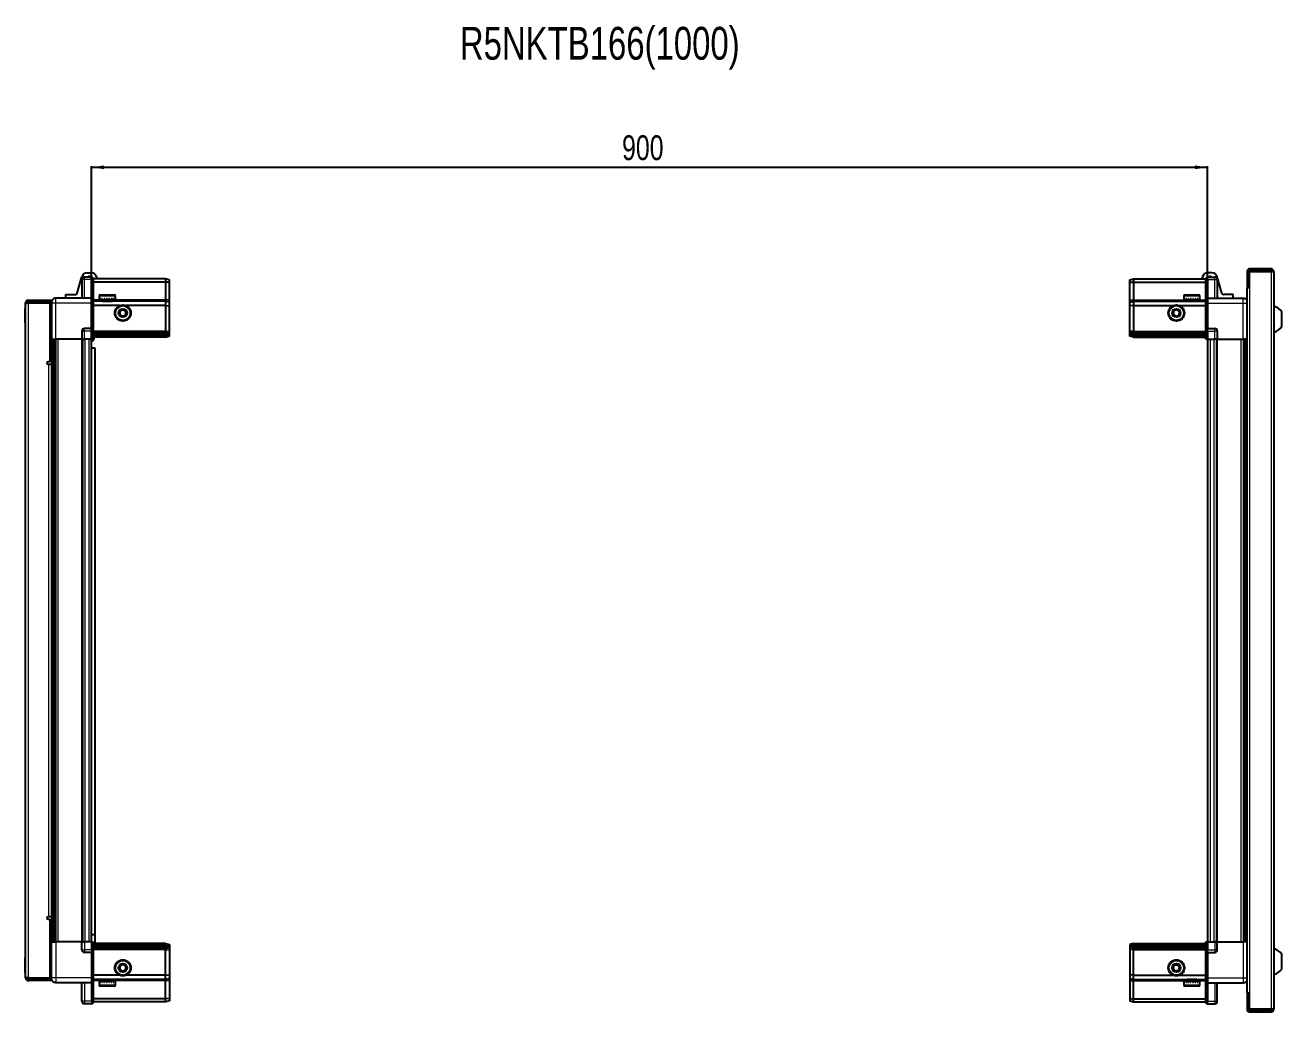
# Model space of a CAD drawing. Header units: millimetres. Extents: x 1132 to 6073, y -137 to 1943.
# Drawn here: x 3138 to 4152, y 1148 to 1943 of the extents above; entities that cross this region are included whole.
import ezdxf

# ---------------------------------------------------------------- set-up
doc = ezdxf.new("R2010")
doc.units = ezdxf.units.MM
doc.layers.add('FORMAT', color=7, linetype='Continuous')
doc.styles.add('SLDTEXTSTYLE0', font='TXT', dxfattribs={"width": 0.75})
doc.dimstyles.new('SLDDIMSTYLE0', dxfattribs={"dimtxt": 20, "dimasz": 10, "dimexe": 0, "dimexo": 0.0625, "dimgap": 5, "dimtad": 2, "dimdec": 1, "dimrnd": 1e-09, "dimzin": 12, "dimdsep": 46, "dimtxsty": 'SLDTEXTSTYLE0', "dimsah": 1, "dimcen": 0.09, "dimadec": 0, "dimazin": 3, "dimtfac": 1, "dimtofl": 0, "dimtmove": 0, "dimatfit": 3, "dimfxl": 0, "dimfrac": 2, "dimtolj": 1, "dimtzin": 12, "dimarcsym": 0})

# ---------------------------------------------------------------- blocks, each defined once
blk = doc.blocks.new('_D_5')
at = {"layer": 'FORMAT'}
for p, q in [((3192.1, 1690.1), (3192.1, 1829.6)), ((3192.1, 1828.6), (4092.1, 1828.6)), ((4092.1, 1690.1), (4092.1, 1829.6))]:
    blk.add_line(p, q, dxfattribs=at)
for points in [[(3192.1, 1828.6), (3202.1, 1827.1), (3202.1, 1830.1)], [(4092.1, 1828.6), (4082.1, 1830.1), (4082.1, 1827.1)]]:
    blk.add_solid(points, dxfattribs=at)
at = {"layer": 'FORMAT', "insert": (3619.9, 1854.4), "char_height": 20, "attachment_point": 1, "style": 'SLDTEXTSTYLE0'}
blk.add_mtext('900', dxfattribs=at)

msp = doc.modelspace()

# ---------------------------------------------------------------- linework, layer by layer
at = {"color": 7, "linetype": 'Continuous', "lineweight": 25}
for p, q in [((3188.57, 1743.6), (3191.8, 1743.6)), ((4095.64, 1743.6), (4092.42, 1743.6)), ((4123.96, 1744.5), (4123.96, 1732.1)), ((4125.46, 1744.5), (4125.46, 1732.1)), ((4125.96, 1744.5), (4143.36, 1744.5)), ((4125.96, 1731.6), (4125.96, 1744.5)), ((4143.36, 1746.6), (4126.06, 1746.6)), ((4143.36, 1745.1), (4126.06, 1745.1)), ((4143.36, 1745.1), (4143.36, 1746.6)), ((4143.36, 1744.5), (4145.46, 1744.5)), ((4145.46, 1744.5), (4145.46, 1149.7)), ((3180.48, 1727.19), (3184.25, 1740.34)), ((3184.26, 1738.1), (3184.26, 1723.1)), ((3192.26, 1740.1), (3186.26, 1740.1)), ((3192.26, 1740.1), (3192.59, 1740.1)), ((3192.26, 1740.1), (3192.26, 1738.1)), ((3192.26, 1723.3), (3192.26, 1738.1)), ((3192.26, 1723.3), (3192.26, 1738.1)), ((3193.46, 1739.6), (3192.59, 1740.1)), ((3193.46, 1738.1), (3193.46, 1739.6)), ((3251.76, 1738.6), (3193.46, 1738.6)), ((3193.46, 1738.1), (3193.46, 1723.3)), ((3251.76, 1736.1), (3193.46, 1736.1)), ((3196.12, 1740.34), (3196.62, 1738.6)), ((3251.76, 1738.6), (3251.76, 1736.1)), ((3254.76, 1737.8), (3251.76, 1738.6)), ((3251.76, 1736.1), (3251.76, 1721.6)), ((3254.76, 1735.95), (3251.76, 1736.1)), ((3254.76, 1735.95), (3254.76, 1737.8)), ((3254.76, 1721.6), (3254.76, 1735.95)), ((4029.46, 1737.8), (4032.46, 1738.6)), ((4029.46, 1735.95), (4029.46, 1737.8)), ((4029.46, 1735.95), (4032.46, 1736.1)), ((4029.46, 1721.6), (4029.46, 1735.95)), ((4032.46, 1738.6), (4032.46, 1736.1)), ((4032.46, 1738.6), (4090.76, 1738.6)), ((4032.46, 1736.1), (4032.46, 1721.6)), ((4032.46, 1736.1), (4090.76, 1736.1)), ((4088.09, 1740.34), (4087.59, 1738.6)), ((4091.62, 1740.1), (4090.76, 1739.6)), ((4090.76, 1739.6), (4090.76, 1738.1)), ((4090.76, 1723.3), (4090.76, 1738.1)), ((4091.96, 1740.1), (4091.62, 1740.1)), ((4091.96, 1738.1), (4091.96, 1740.1)), ((4091.96, 1740.1), (4097.96, 1740.1)), ((4091.96, 1738.1), (4091.96, 1723.3)), ((4099.96, 1738.1), (4099.96, 1723.1)), ((4103.74, 1727.19), (4099.97, 1740.34)), ((3171.31, 1723.1), (3171.31, 1726.1)), ((3171.31, 1726.1), (3179.03, 1726.1)), ((3192.26, 1723.1), (3192.26, 1723.3)), ((3193.46, 1723.3), (3193.46, 1723.1)), ((3198.26, 1725), (3198.26, 1722.6)), ((3199.06, 1725.8), (3206.23, 1725.8)), ((3206.23, 1725.8), (3210.46, 1725.8)), ((3211.26, 1722.6), (3211.26, 1725)), ((4072.96, 1725), (4072.96, 1722.1)), ((4073.76, 1725.8), (4085.16, 1725.8)), ((4085.96, 1722.1), (4085.96, 1725)), ((4090.76, 1723.1), (4090.76, 1723.3)), ((4091.96, 1723.3), (4091.96, 1723.1)), ((4112.91, 1726.1), (4105.18, 1726.1)), ((4112.91, 1723.1), (4112.91, 1726.1)), ((4123.86, 1731.6), (4123.86, 1162.6)), ((4123.86, 1731.6), (4125.96, 1731.6)), ((4123.96, 1732.1), (4125.46, 1732.1)), ((3138.76, 1714.74), (3138.46, 1714.74)), ((3138.46, 1703.17), (3138.46, 1714.74)), ((3140.26, 1719.25), (3138.76, 1719.25)), ((3138.76, 1718.75), (3138.76, 1719.25)), ((3138.76, 1175.45), (3138.76, 1718.75)), ((3140.86, 1719.85), (3140.86, 1721.35)), ((3140.86, 1721.35), (3141.76, 1721.35)), ((3140.86, 1719.85), (3141.76, 1719.85)), ((3140.86, 1719.35), (3158.26, 1719.35)), ((3141.76, 1721.35), (3158.26, 1721.35)), ((3141.76, 1719.85), (3141.76, 1721.35)), ((3141.76, 1719.85), (3158.26, 1719.85)), ((3158.26, 1719.85), (3158.26, 1721.35)), ((3159.76, 1719.35), (3158.26, 1719.35)), ((3158.26, 1719.35), (3158.26, 1671.85)), ((3159.76, 1719.1), (3159.76, 1690.1)), ((3192.26, 1723.1), (3163.26, 1723.1)), ((3192.26, 1723.1), (3193.46, 1723.1)), ((3192.26, 1719.1), (3192.26, 1723.1)), ((3192.26, 1698.8), (3192.26, 1719.1)), ((3193.46, 1723.1), (3193.46, 1719.1)), ((3251.76, 1720.6), (3193.46, 1720.6)), ((3193.46, 1719.1), (3193.46, 1698.8)), ((3214.76, 1717.1), (3193.46, 1717.1)), ((3198.26, 1722.6), (3198.26, 1722.1)), ((3198.26, 1722.1), (3198.39, 1722.1)), ((3198.58, 1722.6), (3198.39, 1722.6)), ((3198.39, 1722.6), (3198.39, 1722.1)), ((3198.39, 1722.1), (3198.58, 1722.1)), ((3198.58, 1722.6), (3198.58, 1722.1)), ((3198.58, 1722.1), (3199.11, 1722.1)), ((3199.51, 1722.6), (3199.11, 1722.6)), ((3199.11, 1722.6), (3199.11, 1722.1)), ((3199.11, 1722.1), (3199.51, 1722.1)), ((3199.51, 1722.6), (3199.51, 1722.1)), ((3199.51, 1722.1), (3200.38, 1722.1)), ((3200.36, 1722.1), (3200.36, 1722)), ((3200.36, 1722), (3209.16, 1722)), ((3200.95, 1722.6), (3200.38, 1722.6)), ((3200.38, 1722.6), (3200.38, 1722.1)), ((3200.38, 1722.1), (3200.95, 1722.1)), ((3200.76, 1721.6), (3201.45, 1721.12)), ((3200.76, 1721.6), (3205.79, 1721.6)), ((3201.45, 1721.12), (3200.76, 1720.64)), ((3200.76, 1720.64), (3200.76, 1720.6)), ((3200.76, 1720.64), (3205.79, 1720.64)), ((3200.95, 1722.6), (3200.95, 1722.1)), ((3200.95, 1722.1), (3202.08, 1722.1)), ((3201.45, 1721.12), (3205.61, 1721.12)), ((3202.77, 1722.6), (3202.08, 1722.6)), ((3202.08, 1722.6), (3202.08, 1722.1)), ((3202.08, 1722.1), (3202.77, 1722.1)), ((3202.77, 1722.6), (3202.77, 1722.1)), ((3202.77, 1722.1), (3204.04, 1722.1)), ((3204.78, 1722.6), (3204.04, 1722.6)), ((3204.04, 1722.6), (3204.04, 1722.1)), ((3204.04, 1722.1), (3204.27, 1722.1)), ((3204.27, 1722.6), (3204.27, 1722.1)), ((3204.77, 1722.6), (3204.77, 1722.1)), ((3204.77, 1722.1), (3204.78, 1722.1)), ((3204.78, 1722.6), (3204.78, 1722.1)), ((3204.78, 1722.1), (3206.07, 1722.1)), ((3205.61, 1721.12), (3208.07, 1721.12)), ((3205.79, 1721.6), (3208.76, 1721.6)), ((3205.79, 1720.64), (3208.76, 1720.64)), ((3206.79, 1722.6), (3206.07, 1722.6)), ((3206.07, 1722.6), (3206.07, 1722.1)), ((3206.13, 1722.6), (3206.13, 1722.1)), ((3206.13, 1722.1), (3206.79, 1722.1)), ((3206.79, 1722.6), (3206.79, 1722.1)), ((3206.79, 1722.1), (3207.97, 1722.1)), ((3208.59, 1722.6), (3207.97, 1722.6)), ((3207.97, 1722.6), (3207.97, 1722.1)), ((3207.97, 1722.1), (3208.59, 1722.1)), ((3208.07, 1721.12), (3208.76, 1721.6)), ((3208.76, 1720.64), (3208.07, 1721.12)), ((3208.59, 1722.6), (3208.59, 1722.1)), ((3208.59, 1722.1), (3209.56, 1722.1)), ((3208.76, 1720.6), (3208.76, 1720.64)), ((3209.16, 1722), (3209.16, 1722.1)), ((3210.03, 1722.6), (3209.56, 1722.6)), ((3209.56, 1722.6), (3209.56, 1722.1)), ((3209.56, 1722.1), (3210.03, 1722.1)), ((3210.03, 1722.6), (3210.03, 1722.1)), ((3210.03, 1722.1), (3210.68, 1722.1)), ((3210.95, 1722.6), (3210.68, 1722.6)), ((3210.68, 1722.6), (3210.68, 1722.1)), ((3210.68, 1722.1), (3210.95, 1722.1)), ((3210.95, 1722.6), (3210.95, 1722.1)), ((3210.95, 1722.1), (3211.22, 1722.1)), ((3211.26, 1722.6), (3211.22, 1722.6)), ((3211.22, 1722.6), (3211.22, 1722.1)), ((3211.22, 1722.1), (3211.26, 1722.1)), ((3211.26, 1722.6), (3211.26, 1722.1)), ((3251.76, 1717.1), (3219.76, 1717.1)), ((3251.76, 1721.6), (3251.76, 1720.6)), ((3251.76, 1720.6), (3251.76, 1717.1)), ((3254.76, 1719.8), (3251.76, 1720.6)), ((3251.76, 1717.1), (3251.76, 1696.6)), ((3251.76, 1717.1), (3254.76, 1716.77)), ((3254.76, 1719.8), (3254.76, 1721.6)), ((3254.76, 1716.77), (3254.76, 1719.8)), ((3254.76, 1696.6), (3254.76, 1716.77)), ((4029.46, 1719.8), (4029.46, 1721.6)), ((4029.46, 1719.8), (4032.46, 1720.6)), ((4029.46, 1716.77), (4029.46, 1719.8)), ((4032.46, 1717.1), (4029.46, 1716.77)), ((4029.46, 1696.6), (4029.46, 1716.77)), ((4032.46, 1721.6), (4032.46, 1720.6)), ((4032.46, 1720.6), (4032.46, 1717.1)), ((4032.46, 1720.6), (4090.76, 1720.6)), ((4032.46, 1717.1), (4032.46, 1696.6)), ((4032.46, 1717.1), (4064.46, 1717.1)), ((4069.46, 1717.1), (4090.76, 1717.1)), ((4072.96, 1722.1), (4072.99, 1722.1)), ((4073.11, 1722.6), (4072.99, 1722.6)), ((4072.99, 1722.6), (4072.99, 1722.1)), ((4072.99, 1722.1), (4073.11, 1722.1)), ((4073.11, 1722.6), (4073.11, 1722.1)), ((4073.11, 1722.1), (4073.52, 1722.1)), ((4073.86, 1722.6), (4073.52, 1722.6)), ((4073.52, 1722.6), (4073.52, 1722.1)), ((4073.52, 1722.1), (4073.86, 1722.1)), ((4073.86, 1722.6), (4073.86, 1722.1)), ((4073.86, 1722.1), (4074.64, 1722.1)), ((4075.16, 1722.6), (4074.64, 1722.6)), ((4074.64, 1722.6), (4074.64, 1722.1)), ((4074.64, 1722.1), (4075.16, 1722.1)), ((4075.06, 1722.1), (4075.06, 1722)), ((4075.06, 1722), (4083.86, 1722)), ((4075.16, 1722.6), (4075.16, 1722.1)), ((4075.16, 1722.1), (4076.22, 1722.1)), ((4075.46, 1721.6), (4076.15, 1721.12)), ((4075.46, 1721.6), (4083.46, 1721.6)), ((4076.15, 1721.12), (4075.46, 1720.64)), ((4075.46, 1720.64), (4075.46, 1720.6)), ((4075.46, 1720.64), (4083.46, 1720.64)), ((4076.15, 1721.12), (4082.77, 1721.12)), ((4076.88, 1722.6), (4076.22, 1722.6)), ((4076.22, 1722.6), (4076.22, 1722.1)), ((4076.22, 1722.1), (4076.88, 1722.1)), ((4076.88, 1722.6), (4076.88, 1722.1)), ((4076.88, 1722.1), (4078.12, 1722.1)), ((4078.85, 1722.6), (4078.12, 1722.6)), ((4078.12, 1722.6), (4078.12, 1722.1)), ((4078.12, 1722.1), (4078.55, 1722.1)), ((4078.55, 1722.6), (4078.55, 1722.1)), ((4078.85, 1722.6), (4078.85, 1722.1)), ((4078.85, 1722.1), (4080.15, 1722.1)), ((4080.88, 1722.6), (4080.15, 1722.6)), ((4080.15, 1722.6), (4080.15, 1722.1)), ((4080.42, 1722.6), (4080.42, 1722.1)), ((4080.42, 1722.1), (4080.88, 1722.1)), ((4080.88, 1722.6), (4080.88, 1722.1)), ((4080.88, 1722.1), (4082.11, 1722.1)), ((4082.77, 1722.6), (4082.11, 1722.6)), ((4082.11, 1722.6), (4082.11, 1722.1)), ((4082.11, 1722.1), (4082.77, 1722.1)), ((4082.77, 1722.6), (4082.77, 1722.1)), ((4082.77, 1722.1), (4083.82, 1722.1)), ((4082.77, 1721.12), (4083.46, 1721.6)), ((4083.46, 1720.64), (4082.77, 1721.12)), ((4083.46, 1720.6), (4083.46, 1720.64)), ((4084.34, 1722.6), (4083.82, 1722.6)), ((4083.82, 1722.6), (4083.82, 1722.1)), ((4083.82, 1722.1), (4084.34, 1722.1)), ((4083.86, 1722), (4083.86, 1722.1)), ((4084.34, 1722.6), (4084.34, 1722.1)), ((4084.34, 1722.1), (4085.09, 1722.1)), ((4085.42, 1722.6), (4085.09, 1722.6)), ((4085.09, 1722.6), (4085.09, 1722.1)), ((4085.09, 1722.1), (4085.42, 1722.1)), ((4085.42, 1722.6), (4085.42, 1722.1)), ((4085.42, 1722.1), (4085.82, 1722.1)), ((4085.93, 1722.6), (4085.82, 1722.6)), ((4085.82, 1722.6), (4085.82, 1722.1)), ((4085.82, 1722.1), (4085.93, 1722.1)), ((4085.93, 1722.6), (4085.93, 1722.1)), ((4085.93, 1722.1), (4085.96, 1722.1)), ((4091.96, 1723.1), (4090.76, 1723.1)), ((4090.76, 1719.1), (4090.76, 1723.1)), ((4090.76, 1698.8), (4090.76, 1719.1)), ((4091.96, 1723.1), (4091.96, 1719.1)), ((4091.96, 1723.1), (4120.96, 1723.1)), ((4091.96, 1719.1), (4091.96, 1698.8)), ((3138.46, 1703.17), (3138.76, 1703.17)), ((4152.06, 1700.1), (4152.06, 1712.1)), ((3158.26, 1692.85), (3159.76, 1692.85)), ((3184.26, 1696.6), (3184.26, 1690.1)), ((3192.26, 1698.6), (3186.26, 1698.6)), ((3192.26, 1698.6), (3192.26, 1698.8)), ((3192.26, 1698.6), (3192.26, 1696.6)), ((3192.26, 1698.6), (3193.46, 1698.6)), ((3192.26, 1690.1), (3192.26, 1696.6)), ((3192.26, 1690.1), (3192.26, 1696.6)), ((3192.59, 1690.1), (3192.59, 1696.6)), ((3193.46, 1698.8), (3193.46, 1698.6)), ((3193.46, 1697.93), (3193.46, 1698.6)), ((3193.46, 1697.93), (3193.46, 1690.1)), ((3251.76, 1695.6), (3193.46, 1695.6)), ((3251.76, 1694.6), (3193.46, 1694.6)), ((3251.76, 1693.1), (3193.46, 1693.1)), ((3251.76, 1696.6), (3251.76, 1695.6)), ((3251.76, 1695.6), (3251.76, 1694.6)), ((3251.76, 1695.6), (3254.76, 1694.8)), ((3251.76, 1694.6), (3251.76, 1693.1)), ((3251.76, 1694.6), (3254.76, 1694.06)), ((3251.76, 1693.1), (3254.76, 1693.56)), ((3251.76, 1693.1), (3251.76, 1691.6)), ((3254.76, 1694.8), (3254.76, 1696.6)), ((3254.76, 1694.06), (3254.76, 1694.8)), ((3254.76, 1693.56), (3254.76, 1694.06)), ((3254.76, 1692.41), (3254.76, 1693.56)), ((4029.46, 1694.8), (4029.46, 1696.6)), ((4032.46, 1695.6), (4029.46, 1694.8)), ((4029.46, 1694.06), (4029.46, 1694.8)), ((4032.46, 1694.6), (4029.46, 1694.06)), ((4029.46, 1693.56), (4029.46, 1694.06)), ((4029.46, 1692.41), (4029.46, 1693.56)), ((4032.46, 1693.1), (4029.46, 1693.56)), ((4032.46, 1696.6), (4032.46, 1695.6)), ((4032.46, 1695.6), (4032.46, 1694.6)), ((4032.46, 1695.6), (4090.76, 1695.6)), ((4032.46, 1694.6), (4090.76, 1694.6)), ((4032.46, 1694.6), (4032.46, 1693.1)), ((4032.46, 1693.1), (4032.46, 1691.6)), ((4032.46, 1693.1), (4090.76, 1693.1)), ((4090.76, 1698.6), (4090.76, 1698.8)), ((4091.96, 1698.6), (4090.76, 1698.6)), ((4090.76, 1698.6), (4090.76, 1697.93)), ((4090.76, 1690.1), (4090.76, 1697.93)), ((4091.62, 1696.6), (4091.62, 1690.1)), ((4091.96, 1698.8), (4091.96, 1698.6)), ((4091.96, 1696.6), (4091.96, 1698.6)), ((4091.96, 1696.6), (4091.96, 1698.6)), ((4091.96, 1698.6), (4097.96, 1698.6)), ((4091.96, 1696.6), (4091.96, 1690.1)), ((4099.96, 1696.6), (4099.96, 1690.1)), ((3159.76, 1690.1), (3158.26, 1690.1)), ((3160.41, 1204.1), (3160.41, 1690.1)), ((3162.2, 1690.1), (3162.2, 1204.1)), ((3162.23, 1690.1), (3162.23, 1204.1)), ((3184.26, 1690.1), (3163.26, 1690.1)), ((3184.26, 1690.1), (3186.26, 1690.1)), ((3184.91, 1204.1), (3184.91, 1690.1)), ((3192.26, 1690.1), (3186.26, 1690.1)), ((3192.11, 1204.1), (3192.11, 1690.1)), ((3192.11, 1683.1), (3194.61, 1683.1)), ((3192.26, 1690.1), (3192.59, 1690.1)), ((3192.26, 1690.1), (3192.26, 1690.1)), ((3193.46, 1690.1), (3192.59, 1690.1)), ((3192.59, 1690.1), (3192.59, 1690.1)), ((3251.76, 1691.6), (3193.46, 1691.6)), ((3194.61, 1683.1), (3194.61, 1209.6)), ((3251.76, 1691.6), (3254.76, 1692.41)), ((4032.46, 1691.6), (4029.46, 1692.41)), ((4032.46, 1691.6), (4090.76, 1691.6)), ((4091.62, 1690.1), (4090.76, 1690.1)), ((4091.96, 1690.1), (4091.62, 1690.1)), ((4091.96, 1690.1), (4097.96, 1690.1)), ((4092.11, 1690.1), (4092.11, 1204.1)), ((4099.96, 1690.1), (4097.96, 1690.1)), ((4099.31, 1690.1), (4099.31, 1204.1)), ((4099.96, 1690.1), (4120.96, 1690.1)), ((4121.98, 1204.1), (4121.98, 1690.1)), ((4122.02, 1204.1), (4122.02, 1690.1)), ((4123.81, 1690.1), (4123.81, 1204.1)), ((3158.26, 1671.85), (3156.91, 1671.85)), ((3156.91, 1669.85), (3157.66, 1669.85)), ((3157.66, 1669.85), (3159.76, 1669.85)), ((3159.76, 1669.85), (3159.76, 1224.35)), ((3157.66, 1224.35), (3156.91, 1224.35)), ((3156.91, 1222.35), (3158.26, 1222.35)), ((3159.76, 1224.35), (3157.66, 1224.35)), ((3158.26, 1222.35), (3158.26, 1174.85)), ((3194.61, 1209.6), (3192.11, 1209.6)), ((3194.61, 1209.6), (3194.61, 1202.6)), ((3159.76, 1204.1), (3158.26, 1204.1)), ((3159.76, 1201.35), (3158.26, 1201.35)), ((3159.76, 1175.1), (3159.76, 1204.1)), ((3184.26, 1204.1), (3163.26, 1204.1)), ((3184.26, 1197.6), (3184.26, 1204.1)), ((3184.26, 1204.1), (3186.26, 1204.1)), ((3192.26, 1204.1), (3186.26, 1204.1)), ((3192.26, 1197.6), (3192.26, 1204.1)), ((3192.26, 1204.1), (3192.59, 1204.1)), ((3192.26, 1197.6), (3192.26, 1195.6)), ((3192.26, 1197.6), (3192.26, 1195.6)), ((3192.59, 1197.6), (3192.59, 1204.1)), ((3192.59, 1204.1), (3193.46, 1204.1)), ((3193.46, 1204.1), (3193.46, 1196.28)), ((3251.76, 1202.6), (3193.46, 1202.6)), ((3251.76, 1201.1), (3193.46, 1201.1)), ((3251.76, 1199.6), (3193.46, 1199.6)), ((3251.76, 1198.6), (3193.46, 1198.6)), ((3193.46, 1195.6), (3193.46, 1196.28)), ((3251.76, 1201.1), (3251.76, 1202.6)), ((3251.76, 1202.6), (3254.76, 1201.8)), ((3251.76, 1199.6), (3251.76, 1201.1)), ((3251.76, 1201.1), (3254.76, 1200.65)), ((3251.76, 1199.6), (3254.76, 1200.15)), ((3251.76, 1198.6), (3251.76, 1199.6)), ((3251.76, 1198.6), (3254.76, 1199.41)), ((3251.76, 1197.6), (3251.76, 1198.6)), ((3251.76, 1177.1), (3251.76, 1197.6)), ((3254.76, 1201.8), (3254.76, 1200.65)), ((3254.76, 1200.65), (3254.76, 1200.15)), ((3254.76, 1200.15), (3254.76, 1199.41)), ((3254.76, 1199.41), (3254.76, 1197.6)), ((3254.76, 1197.6), (3254.76, 1177.44)), ((4032.46, 1202.6), (4029.46, 1201.8)), ((4029.46, 1201.8), (4029.46, 1200.65)), ((4032.46, 1201.1), (4029.46, 1200.65)), ((4029.46, 1200.65), (4029.46, 1200.15)), ((4032.46, 1199.6), (4029.46, 1200.15)), ((4029.46, 1200.15), (4029.46, 1199.41)), ((4032.46, 1198.6), (4029.46, 1199.41)), ((4029.46, 1199.41), (4029.46, 1197.6)), ((4029.46, 1197.6), (4029.46, 1177.44)), ((4032.46, 1201.1), (4032.46, 1202.6)), ((4032.46, 1202.6), (4090.76, 1202.6)), ((4032.46, 1201.1), (4090.76, 1201.1)), ((4032.46, 1199.6), (4032.46, 1201.1)), ((4032.46, 1199.6), (4090.76, 1199.6)), ((4032.46, 1198.6), (4032.46, 1199.6)), ((4032.46, 1198.6), (4090.76, 1198.6)), ((4032.46, 1197.6), (4032.46, 1198.6)), ((4032.46, 1177.1), (4032.46, 1197.6)), ((4090.76, 1196.28), (4090.76, 1204.1)), ((4090.76, 1204.1), (4091.62, 1204.1)), ((4090.76, 1196.28), (4090.76, 1195.6)), ((4091.62, 1204.1), (4091.62, 1204.1)), ((4091.62, 1204.1), (4091.62, 1197.6)), ((4091.96, 1204.1), (4091.62, 1204.1)), ((4091.96, 1204.1), (4091.96, 1197.6)), ((4091.96, 1204.1), (4091.96, 1204.1)), ((4091.96, 1204.1), (4091.96, 1197.6)), ((4091.96, 1204.1), (4097.96, 1204.1)), ((4091.96, 1195.6), (4091.96, 1197.6)), ((4099.96, 1204.1), (4097.96, 1204.1)), ((4099.96, 1197.6), (4099.96, 1204.1)), ((4099.96, 1204.1), (4120.96, 1204.1)), ((3138.76, 1191.04), (3138.46, 1191.04)), ((3138.46, 1181.36), (3138.46, 1191.04)), ((3192.26, 1195.6), (3186.26, 1195.6)), ((3192.26, 1195.6), (3193.46, 1195.6)), ((3192.26, 1195.4), (3192.26, 1195.6)), ((3192.26, 1175.1), (3192.26, 1195.4)), ((3193.46, 1195.6), (3193.46, 1195.4)), ((3193.46, 1195.4), (3193.46, 1175.1)), ((4091.96, 1195.6), (4090.76, 1195.6)), ((4090.76, 1195.4), (4090.76, 1195.6)), ((4090.76, 1175.1), (4090.76, 1195.4)), ((4091.96, 1195.6), (4091.96, 1195.4)), ((4091.96, 1195.6), (4097.96, 1195.6)), ((4091.96, 1195.4), (4091.96, 1175.1)), ((4152.06, 1182.1), (4152.06, 1194.1)), ((3138.46, 1179.47), (3138.46, 1181.36)), ((3138.46, 1179.47), (3138.76, 1179.47)), ((3214.76, 1177.1), (3193.46, 1177.1)), ((3251.76, 1177.1), (3219.76, 1177.1)), ((3251.76, 1177.1), (3254.76, 1177.44)), ((3251.76, 1173.6), (3251.76, 1177.1)), ((3254.76, 1177.44), (3254.76, 1174.41)), ((4032.46, 1177.1), (4029.46, 1177.44)), ((4029.46, 1177.44), (4029.46, 1174.41)), ((4032.46, 1177.1), (4064.46, 1177.1)), ((4032.46, 1173.6), (4032.46, 1177.1)), ((4069.46, 1177.1), (4090.76, 1177.1)), ((3138.76, 1174.95), (3138.76, 1175.45)), ((3140.26, 1174.95), (3138.76, 1174.95)), ((3158.26, 1174.85), (3140.86, 1174.85)), ((3140.86, 1174.35), (3140.86, 1172.85)), ((3140.86, 1174.35), (3141.76, 1174.35)), ((3140.86, 1172.85), (3141.76, 1172.85)), ((3141.76, 1174.35), (3141.76, 1172.85)), ((3158.26, 1174.35), (3141.76, 1174.35)), ((3158.26, 1172.85), (3141.76, 1172.85)), ((3158.26, 1174.85), (3159.76, 1174.85)), ((3158.26, 1174.35), (3158.26, 1172.85)), ((3192.26, 1171.1), (3163.26, 1171.1)), ((3184.26, 1156.1), (3184.26, 1171.1)), ((3192.26, 1171.1), (3192.26, 1175.1)), ((3192.26, 1171.1), (3193.46, 1171.1)), ((3192.26, 1170.9), (3192.26, 1171.1)), ((3192.26, 1156.1), (3192.26, 1170.9)), ((3193.46, 1175.1), (3193.46, 1171.1)), ((3251.76, 1173.6), (3193.46, 1173.6)), ((3193.46, 1171.1), (3193.46, 1170.9)), ((3193.46, 1170.9), (3193.46, 1156.1)), ((3198.26, 1172.1), (3198.26, 1169.2)), ((3198.35, 1172.1), (3198.26, 1172.1)), ((3198.35, 1171.6), (3198.35, 1172.1)), ((3198.52, 1172.1), (3198.35, 1172.1)), ((3198.35, 1171.6), (3198.52, 1171.6)), ((3198.52, 1171.6), (3198.52, 1172.1)), ((3199.01, 1172.1), (3198.52, 1172.1)), ((3199.01, 1171.6), (3199.01, 1172.1)), ((3199.39, 1172.1), (3199.01, 1172.1)), ((3199.01, 1171.6), (3199.39, 1171.6)), ((3199.21, 1168.4), (3199.06, 1168.4)), ((3210.46, 1168.4), (3199.21, 1168.4)), ((3199.39, 1171.6), (3199.39, 1172.1)), ((3200.23, 1172.1), (3199.39, 1172.1)), ((3200.23, 1171.6), (3200.23, 1172.1)), ((3200.79, 1172.1), (3200.23, 1172.1)), ((3200.23, 1171.6), (3200.79, 1171.6)), ((3200.36, 1172.2), (3200.36, 1172.1)), ((3205.76, 1172.2), (3200.36, 1172.2)), ((3200.76, 1173.6), (3200.76, 1173.57)), ((3200.76, 1173.57), (3201.45, 1173.09)), ((3200.86, 1173.57), (3200.76, 1173.57)), ((3201.45, 1173.09), (3200.76, 1172.6)), ((3200.86, 1172.6), (3200.76, 1172.6)), ((3200.79, 1171.6), (3200.79, 1172.1)), ((3201.89, 1172.1), (3200.79, 1172.1)), ((3208.76, 1173.57), (3200.86, 1173.57)), ((3208.76, 1172.6), (3200.86, 1172.6)), ((3201.53, 1173.09), (3201.45, 1173.09)), ((3208.07, 1173.09), (3201.53, 1173.09)), ((3201.89, 1171.6), (3201.89, 1172.1)), ((3202.57, 1172.1), (3201.89, 1172.1)), ((3201.89, 1171.6), (3202.57, 1171.6)), ((3202.57, 1171.6), (3202.57, 1172.1)), ((3203.84, 1172.1), (3202.57, 1172.1)), ((3203.84, 1171.6), (3203.84, 1172.1)), ((3204.13, 1172.1), (3203.84, 1172.1)), ((3203.84, 1171.6), (3204.57, 1171.6)), ((3204.13, 1171.6), (3204.13, 1172.1)), ((3204.57, 1171.6), (3204.57, 1172.1)), ((3205.87, 1172.1), (3204.57, 1172.1)), ((3209.16, 1172.2), (3205.76, 1172.2)), ((3205.87, 1171.6), (3205.87, 1172.1)), ((3205.87, 1171.6), (3206.59, 1171.6)), ((3206, 1171.6), (3206, 1172.1)), ((3206.59, 1172.1), (3206, 1172.1)), ((3206.59, 1171.6), (3206.59, 1172.1)), ((3207.79, 1172.1), (3206.59, 1172.1)), ((3207.79, 1171.6), (3207.79, 1172.1)), ((3208.43, 1172.1), (3207.79, 1172.1)), ((3207.79, 1171.6), (3208.43, 1171.6)), ((3208.07, 1173.09), (3208.76, 1173.57)), ((3208.76, 1172.6), (3208.07, 1173.09)), ((3208.43, 1171.6), (3208.43, 1172.1)), ((3209.42, 1172.1), (3208.43, 1172.1)), ((3208.76, 1173.57), (3208.76, 1173.6)), ((3209.16, 1172.1), (3209.16, 1172.2)), ((3209.42, 1171.6), (3209.42, 1172.1)), ((3209.9, 1172.1), (3209.42, 1172.1)), ((3209.42, 1171.6), (3209.9, 1171.6)), ((3209.9, 1171.6), (3209.9, 1172.1)), ((3210.59, 1172.1), (3209.9, 1172.1)), ((3210.59, 1171.6), (3210.59, 1172.1)), ((3210.88, 1172.1), (3210.59, 1172.1)), ((3210.59, 1171.6), (3210.88, 1171.6)), ((3210.88, 1171.6), (3210.88, 1172.1)), ((3211.19, 1172.1), (3210.88, 1172.1)), ((3211.19, 1171.6), (3211.19, 1172.1)), ((3211.25, 1172.1), (3211.19, 1172.1)), ((3211.19, 1171.6), (3211.25, 1171.6)), ((3211.25, 1171.6), (3211.25, 1172.1)), ((3211.26, 1172.1), (3211.25, 1172.1)), ((3211.26, 1169.2), (3211.26, 1172.1)), ((3254.76, 1174.41), (3251.76, 1173.6)), ((3251.76, 1172.6), (3251.76, 1173.6)), ((3251.76, 1158.1), (3251.76, 1172.6)), ((3254.76, 1174.41), (3254.76, 1172.6)), ((3254.76, 1172.6), (3254.76, 1158.26)), ((4029.46, 1174.41), (4032.46, 1173.6)), ((4029.46, 1174.41), (4029.46, 1172.6)), ((4029.46, 1172.6), (4029.46, 1158.26)), ((4032.46, 1173.6), (4090.76, 1173.6)), ((4032.46, 1172.6), (4032.46, 1173.6)), ((4032.46, 1158.1), (4032.46, 1172.6)), ((4072.96, 1172.1), (4072.96, 1169.2)), ((4072.98, 1172.1), (4072.96, 1172.1)), ((4072.98, 1171.6), (4072.98, 1172.1)), ((4073.07, 1172.1), (4072.98, 1172.1)), ((4072.98, 1171.6), (4073.07, 1171.6)), ((4073.07, 1171.6), (4073.07, 1172.1)), ((4073.45, 1172.1), (4073.07, 1172.1)), ((4073.45, 1171.6), (4073.45, 1172.1)), ((4073.76, 1172.1), (4073.45, 1172.1)), ((4073.45, 1171.6), (4073.76, 1171.6)), ((4073.76, 1171.6), (4073.76, 1172.1)), ((4074.5, 1172.1), (4073.76, 1172.1)), ((4085.16, 1168.4), (4073.76, 1168.4)), ((4074.5, 1171.6), (4074.5, 1172.1)), ((4075.01, 1172.1), (4074.5, 1172.1)), ((4074.5, 1171.6), (4075.01, 1171.6)), ((4075.01, 1171.6), (4075.01, 1172.1)), ((4076.05, 1172.1), (4075.01, 1172.1)), ((4075.06, 1172.2), (4075.06, 1172.1)), ((4083.86, 1172.2), (4075.06, 1172.2)), ((4075.46, 1173.6), (4075.46, 1173.57)), ((4075.46, 1173.57), (4076.15, 1173.09)), ((4083.46, 1173.57), (4075.46, 1173.57)), ((4076.15, 1173.09), (4075.46, 1172.6)), ((4083.46, 1172.6), (4075.46, 1172.6)), ((4076.05, 1171.6), (4076.05, 1172.1)), ((4076.7, 1172.1), (4076.05, 1172.1)), ((4076.05, 1171.6), (4076.7, 1171.6)), ((4082.77, 1173.09), (4076.15, 1173.09)), ((4076.7, 1171.6), (4076.7, 1172.1)), ((4077.92, 1172.1), (4076.7, 1172.1)), ((4077.92, 1171.6), (4077.92, 1172.1)), ((4078.42, 1172.1), (4077.92, 1172.1)), ((4077.92, 1171.6), (4078.65, 1171.6)), ((4078.42, 1171.6), (4078.42, 1172.1)), ((4078.65, 1171.6), (4078.65, 1172.1)), ((4079.95, 1172.1), (4078.65, 1172.1)), ((4079.95, 1171.6), (4079.95, 1172.1)), ((4079.95, 1171.6), (4080.68, 1171.6)), ((4080.29, 1171.6), (4080.29, 1172.1)), ((4080.68, 1172.1), (4080.29, 1172.1)), ((4080.68, 1171.6), (4080.68, 1172.1)), ((4081.93, 1172.1), (4080.68, 1172.1)), ((4081.93, 1171.6), (4081.93, 1172.1)), ((4082.59, 1172.1), (4081.93, 1172.1)), ((4081.93, 1171.6), (4082.59, 1171.6)), ((4082.59, 1171.6), (4082.59, 1172.1)), ((4083.67, 1172.1), (4082.59, 1172.1)), ((4082.77, 1173.09), (4083.46, 1173.57)), ((4083.46, 1172.6), (4082.77, 1173.09)), ((4083.46, 1173.57), (4083.46, 1173.6)), ((4083.67, 1171.6), (4083.67, 1172.1)), ((4084.2, 1172.1), (4083.67, 1172.1)), ((4083.67, 1171.6), (4084.2, 1171.6)), ((4083.86, 1172.1), (4083.86, 1172.2)), ((4084.2, 1171.6), (4084.2, 1172.1)), ((4084.99, 1172.1), (4084.2, 1172.1)), ((4084.99, 1171.6), (4084.99, 1172.1)), ((4085.34, 1172.1), (4084.99, 1172.1)), ((4084.99, 1171.6), (4085.34, 1171.6)), ((4085.34, 1171.6), (4085.34, 1172.1)), ((4085.77, 1172.1), (4085.34, 1172.1)), ((4085.77, 1171.6), (4085.77, 1172.1)), ((4085.91, 1172.1), (4085.77, 1172.1)), ((4085.77, 1171.6), (4085.91, 1171.6)), ((4085.91, 1171.6), (4085.91, 1172.1)), ((4085.96, 1172.1), (4085.91, 1172.1)), ((4085.96, 1169.2), (4085.96, 1172.1)), ((4090.76, 1171.1), (4090.76, 1175.1)), ((4091.96, 1171.1), (4090.76, 1171.1)), ((4090.76, 1170.9), (4090.76, 1171.1)), ((4090.76, 1156.1), (4090.76, 1170.9)), ((4091.96, 1175.1), (4091.96, 1171.1)), ((4091.96, 1171.1), (4091.96, 1170.9)), ((4091.96, 1171.1), (4120.96, 1171.1)), ((4091.96, 1170.9), (4091.96, 1156.1)), ((4091.96, 1170.9), (4091.96, 1156.1)), ((4099.96, 1156.1), (4099.96, 1171.1)), ((3192.26, 1156.1), (3192.26, 1154.1)), ((3251.76, 1158.1), (3193.46, 1158.1)), ((3193.46, 1154.6), (3193.46, 1156.1)), ((3251.76, 1155.6), (3193.46, 1155.6)), ((3254.76, 1158.26), (3251.76, 1158.1)), ((3251.76, 1155.6), (3251.76, 1158.1)), ((3254.76, 1156.41), (3251.76, 1155.6)), ((3254.76, 1158.26), (3254.76, 1156.41)), ((4029.46, 1158.26), (4032.46, 1158.1)), ((4029.46, 1158.26), (4029.46, 1156.41)), ((4029.46, 1156.41), (4032.46, 1155.6)), ((4032.46, 1158.1), (4090.76, 1158.1)), ((4032.46, 1155.6), (4032.46, 1158.1)), ((4032.46, 1155.6), (4090.76, 1155.6)), ((4090.76, 1156.1), (4090.76, 1154.6)), ((4091.96, 1154.1), (4091.96, 1156.1)), ((4125.96, 1162.6), (4123.86, 1162.6)), ((4123.96, 1162.1), (4125.46, 1162.1)), ((4123.96, 1162.1), (4123.96, 1149.7)), ((4125.46, 1162.1), (4125.46, 1149.7)), ((4125.96, 1149.7), (4125.96, 1162.6)), ((3192.26, 1154.1), (3186.26, 1154.1)), ((3192.26, 1154.1), (3192.59, 1154.1)), ((3192.26, 1154.1), (3192.59, 1154.1)), ((3192.26, 1154.1), (3192.26, 1154.1)), ((3192.59, 1154.1), (3193.46, 1154.6)), ((3192.59, 1154.1), (3193.46, 1154.6)), ((4090.76, 1154.6), (4091.62, 1154.1)), ((4091.96, 1154.1), (4091.62, 1154.1)), ((4091.96, 1154.1), (4097.96, 1154.1)), ((4143.36, 1149.7), (4125.96, 1149.7)), ((4126.06, 1149.1), (4143.36, 1149.1)), ((4126.06, 1147.6), (4143.36, 1147.6)), ((4145.46, 1149.7), (4143.36, 1149.7)), ((4143.36, 1149.1), (4143.36, 1147.6))]:
    msp.add_line(p, q, dxfattribs=at)
at = {"color": 8, "linetype": 'Continuous', "lineweight": 18}
for p, q in [((4125.46, 1744.5), (4123.96, 1744.5)), ((4126.06, 1745.1), (4126.06, 1746.6)), ((4143.36, 1744.5), (4143.36, 1149.7)), ((3186.26, 1738.1), (3184.26, 1738.1)), ((3186.26, 1738.1), (3186.26, 1740.1)), ((3186.26, 1723.1), (3186.26, 1738.1)), ((3192.26, 1738.1), (3186.26, 1738.1)), ((3192.26, 1738.1), (3193.46, 1738.1)), ((4091.96, 1738.1), (4090.76, 1738.1)), ((4091.96, 1738.1), (4097.96, 1738.1)), ((4097.96, 1738.1), (4097.96, 1740.1)), ((4097.96, 1738.1), (4099.96, 1738.1)), ((4097.96, 1723.1), (4097.96, 1738.1)), ((3192.26, 1723.3), (3193.46, 1723.3)), ((3198.26, 1725), (3206.43, 1725)), ((3206.43, 1725), (3211.26, 1725)), ((4072.96, 1725), (4085.96, 1725)), ((4090.76, 1723.3), (4091.96, 1723.3)), ((4125.96, 1731.6), (4125.96, 1162.6)), ((3140.86, 1719.35), (3140.86, 1174.85)), ((3163.26, 1690.1), (3163.26, 1719.1)), ((3192.26, 1719.1), (3163.26, 1719.1)), ((3192.26, 1719.1), (3193.46, 1719.1)), ((3200.76, 1721.6), (3193.46, 1721.6)), ((3251.76, 1721.6), (3208.76, 1721.6)), ((3254.76, 1721.6), (3251.76, 1721.6)), ((4029.46, 1721.6), (4032.46, 1721.6)), ((4032.46, 1721.6), (4075.46, 1721.6)), ((4083.46, 1721.6), (4090.76, 1721.6)), ((4091.96, 1719.1), (4090.76, 1719.1)), ((4091.96, 1719.1), (4120.96, 1719.1)), ((4120.96, 1690.1), (4120.96, 1719.1)), ((3184.26, 1696.6), (3186.26, 1696.6)), ((3186.26, 1696.6), (3186.26, 1698.6)), ((3186.26, 1690.1), (3186.26, 1696.6)), ((3192.26, 1696.6), (3186.26, 1696.6)), ((3192.26, 1698.8), (3193.46, 1698.8)), ((3192.26, 1696.6), (3192.59, 1696.6)), ((3251.76, 1696.6), (3193.46, 1696.6)), ((3251.76, 1696.6), (3254.76, 1696.6)), ((4032.46, 1696.6), (4029.46, 1696.6)), ((4032.46, 1696.6), (4090.76, 1696.6)), ((4090.76, 1698.8), (4091.96, 1698.8)), ((4091.96, 1696.6), (4091.62, 1696.6)), ((4091.96, 1696.6), (4097.96, 1696.6)), ((4097.96, 1696.6), (4097.96, 1698.6)), ((4097.96, 1690.1), (4097.96, 1696.6)), ((4099.96, 1696.6), (4097.96, 1696.6)), ((3159.76, 1669.85), (3159.76, 1690.1)), ((3160.99, 1690.1), (3160.99, 1204.1)), ((3163.44, 1204.1), (3163.44, 1690.1)), ((3164.85, 1690.1), (3164.85, 1204.1)), ((3184.26, 1204.1), (3184.26, 1690.1)), ((3186.91, 1204.1), (3186.91, 1690.1)), ((3190.11, 1204.1), (3190.11, 1690.1)), ((3192.26, 1690.1), (3192.59, 1690.1)), ((4094.11, 1690.1), (4094.11, 1204.1)), ((4097.31, 1690.1), (4097.31, 1204.1)), ((4099.96, 1690.1), (4099.96, 1204.1)), ((4119.36, 1204.1), (4119.36, 1690.1)), ((4120.77, 1690.1), (4120.77, 1204.1)), ((4123.22, 1204.1), (4123.22, 1690.1)), ((3157.66, 1224.35), (3157.66, 1669.85)), ((3159.76, 1204.1), (3159.76, 1224.35)), ((3163.26, 1204.1), (3163.26, 1175.1)), ((3184.26, 1197.6), (3186.26, 1197.6)), ((3186.26, 1204.1), (3186.26, 1197.6)), ((3186.26, 1197.6), (3186.26, 1195.6)), ((3192.26, 1197.6), (3186.26, 1197.6)), ((3192.26, 1197.6), (3192.59, 1197.6)), ((3251.76, 1197.6), (3193.46, 1197.6)), ((3251.76, 1197.6), (3254.76, 1197.6)), ((4032.46, 1197.6), (4029.46, 1197.6)), ((4032.46, 1197.6), (4090.76, 1197.6)), ((4091.96, 1204.1), (4091.62, 1204.1)), ((4091.96, 1197.6), (4091.62, 1197.6)), ((4091.96, 1197.6), (4097.96, 1197.6)), ((4097.96, 1204.1), (4097.96, 1197.6)), ((4099.96, 1197.6), (4097.96, 1197.6)), ((4097.96, 1197.6), (4097.96, 1195.6)), ((4120.96, 1204.1), (4120.96, 1175.1)), ((3193.46, 1195.4), (3192.26, 1195.4)), ((4091.96, 1195.4), (4090.76, 1195.4)), ((3192.26, 1175.1), (3163.26, 1175.1)), ((3186.26, 1171.1), (3186.26, 1156.1)), ((3192.26, 1175.1), (3193.46, 1175.1)), ((3193.46, 1170.9), (3192.26, 1170.9)), ((3200.76, 1172.6), (3193.46, 1172.6)), ((3198.43, 1169.2), (3198.26, 1169.2)), ((3211.26, 1169.2), (3198.43, 1169.2)), ((3251.76, 1172.6), (3208.76, 1172.6)), ((3254.76, 1172.6), (3251.76, 1172.6)), ((4029.46, 1172.6), (4032.46, 1172.6)), ((4032.46, 1172.6), (4075.46, 1172.6)), ((4085.96, 1169.2), (4072.96, 1169.2)), ((4083.46, 1172.6), (4090.76, 1172.6)), ((4091.96, 1175.1), (4090.76, 1175.1)), ((4091.96, 1170.9), (4090.76, 1170.9)), ((4091.96, 1175.1), (4120.96, 1175.1)), ((4097.96, 1171.1), (4097.96, 1156.1)), ((3186.26, 1156.1), (3184.26, 1156.1)), ((3186.26, 1156.1), (3186.26, 1154.1)), ((3192.26, 1156.1), (3186.26, 1156.1)), ((3192.26, 1156.1), (3193.46, 1156.1)), ((4091.96, 1156.1), (4090.76, 1156.1)), ((4091.96, 1156.1), (4097.96, 1156.1)), ((4097.96, 1156.1), (4099.96, 1156.1)), ((4097.96, 1156.1), (4097.96, 1154.1)), ((4125.46, 1149.7), (4123.96, 1149.7)), ((4126.06, 1149.1), (4126.06, 1147.6))]:
    msp.add_line(p, q, dxfattribs=at)
at = {"color": 7, "linetype": 'Continuous', "lineweight": 25}
for centre, radius in [((3217.26, 1711.1), 6.5), ((3217.26, 1711.1), 3.46), ((4066.96, 1711.1), 6.5), ((4066.96, 1711.1), 3.46), ((3217.26, 1183.1), 6.5), ((3217.26, 1183.1), 3.46), ((4066.96, 1183.1), 6.5), ((4066.96, 1183.1), 3.46)]:
    msp.add_circle(centre, radius, dxfattribs=at)
at = {"color": 8, "linetype": 'Continuous', "lineweight": 18}
for centre in [(3217.26, 1711.1), (4066.96, 1711.1), (3217.26, 1183.1), (4066.96, 1183.1)]:
    msp.add_circle(centre, 5.7, dxfattribs=at)
at = {"color": 7, "linetype": 'Continuous', "lineweight": 25}
for centre, radius, start, end in [((3188.57, 1739.1), 4.5, 90, 164), ((3191.8, 1739.1), 4.5, 16, 90), ((4092.42, 1739.1), 4.5, 90, 164), ((4095.64, 1739.1), 4.5, 16, 90), ((4126.06, 1744.5), 2.1, 90, 180), ((4126.06, 1744.5), 0.6, 90, 180), ((4143.36, 1744.5), 2.1, 0, 90), ((4143.36, 1744.5), 0.6, 0, 90), ((3186.26, 1738.1), 2, 90, 180), ((3190.21, 1738.7), 1.9, 47.4631, 132.5369), ((4094.01, 1738.7), 1.9, 47.4631, 132.5369), ((4097.96, 1738.1), 2, 360, 90), ((3179.03, 1727.6), 1.5, 270, 344), ((3199.06, 1725), 0.8, 90, 180), ((3210.46, 1725), 0.8, 0, 90), ((4073.76, 1725), 0.8, 90, 180), ((4085.16, 1725), 0.8, 0, 90), ((4105.18, 1727.6), 1.5, 196, 270), ((3140.76, 1718.85), 0.5, 90, 117.52901), ((3158.16, 1719.25), 0.6, 9.59407, 90), ((3158.16, 1719.25), 2.1, 32.2369, 87.2706), ((3200.36, 1721.6), 0.4, 0, 90), ((3209.16, 1721.6), 0.4, 90, 180), ((3217.26, 1711.1), 2.5, 101.00659, 161.00659), ((3217.26, 1711.1), 2.5, 41.00659, 101.00659), ((4066.96, 1711.1), 2.5, 120.74103, 180.74103), ((4066.96, 1711.1), 2.5, 60.74103, 120.74103), ((4066.96, 1711.1), 2.5, 0.74103, 60.74103), ((4075.06, 1721.6), 0.4, 0, 90), ((4083.86, 1721.6), 0.4, 90, 180), ((4142.43, 1705.08), 11.91, 36.1266, 75.29965), ((3217.26, 1711.1), 2.5, 161.00659, 221.00659), ((3217.26, 1711.1), 2.5, 221.00659, 281.00659), ((3217.26, 1711.1), 2.5, 281.00659, 341.00659), ((3217.26, 1711.1), 2.5, 341.00659, 41.00659), ((4066.96, 1711.1), 2.5, 180.74103, 240.74103), ((4066.96, 1711.1), 2.5, 240.74103, 300.74103), ((4066.96, 1711.1), 2.5, 300.74103, 0.74103), ((3186.26, 1696.6), 2, 90, 180), ((4097.96, 1696.6), 2, 0, 90), ((4142.43, 1707.13), 11.91, 284.70035, 323.8734), ((3189.61, 1692.75), 5, 300, 346.70293), ((3156.91, 1670.85), 1, 90, 270), ((3156.91, 1223.35), 1, 90, 270), ((3186.26, 1197.6), 2, 180, 270), ((4097.96, 1197.6), 2, 270, 0), ((4142.43, 1187.08), 11.91, 36.1266, 75.29965), ((3217.26, 1183.1), 2.5, 127.98423, 187.98423), ((3217.26, 1183.1), 2.5, 187.98423, 247.98423), ((3217.26, 1183.1), 2.5, 67.98423, 127.98423), ((3217.26, 1183.1), 2.5, 247.98423, 307.98423), ((3217.26, 1183.1), 2.5, 7.98423, 67.98423), ((3217.26, 1183.1), 2.5, 307.98423, 7.98423), ((4066.96, 1183.1), 2.5, 155.91157, 215.91157), ((4066.96, 1183.1), 2.5, 95.91157, 155.91157), ((4066.96, 1183.1), 2.5, 215.91157, 275.91157), ((4066.96, 1183.1), 2.5, 35.91157, 95.91157), ((4066.96, 1183.1), 2.5, 275.91157, 335.91157), ((4066.96, 1183.1), 2.5, 335.91157, 35.91157), ((4142.43, 1189.13), 11.91, 284.70035, 323.8734), ((3140.76, 1175.35), 0.5, 243.29122, 270), ((3158.16, 1174.95), 0.6, 270, 350.40593), ((3158.16, 1174.95), 2.1, 272.7294, 327.8305), ((3199.06, 1169.2), 0.8, 180, 270), ((3200.36, 1172.6), 0.4, 270, 0), ((3209.16, 1172.6), 0.4, 180, 270), ((3210.46, 1169.2), 0.8, 270, 0), ((4073.76, 1169.2), 0.8, 180, 270), ((4075.06, 1172.6), 0.4, 270, 0), ((4083.86, 1172.6), 0.4, 180, 270), ((4085.16, 1169.2), 0.8, 270, 0), ((3186.26, 1156.1), 2, 180, 270), ((4097.96, 1156.1), 2, 270, 0), ((4126.06, 1149.7), 2.1, 180, 270), ((4126.06, 1149.7), 0.6, 180, 270), ((4143.36, 1149.7), 0.6, 270, 0), ((4143.36, 1149.7), 2.1, 270, 0)]:
    msp.add_arc(centre, radius, start, end, dxfattribs=at)
for centre, start_param, end_param in [((3196.06, 1696.6), 2.4188584, 3.1415927), ((4088.16, 1696.6), 0, 0.7227342), ((3196.06, 1197.6), 3.1415927, 3.8643269), ((4088.16, 1197.6), 5.5604511, 6.2831853)]:
    msp.add_ellipse(centre, major_axis=(3.46, 0), ratio=0.5773503, start_param=start_param, end_param=end_param, dxfattribs=at)
for points, knots in [([(3140.86, 1721.35), (3140.6, 1721.33), (3140.11, 1721.28), (3139.47, 1720.88), (3139, 1720.32), (3138.78, 1719.75), (3138.76, 1719.38), (3138.76, 1719.25)], [0, 0, 0, 0, 0.2302553, 0.4485219, 0.6667858, 0.8850496, 1, 1, 1, 1]), ([(3138.76, 1718.75), (3138.78, 1718.8), (3138.84, 1718.89), (3139.23, 1719.02), (3139.79, 1719.15), (3140.37, 1719.27), (3140.73, 1719.33), (3140.86, 1719.35)], [0, 0, 0, 0, 0.2302553, 0.4485219, 0.6667858, 0.8850496, 1, 1, 1, 1]), ([(3163.26, 1723.1), (3162.82, 1723.06), (3162.14, 1722.99), (3161.32, 1722.55), (3160.76, 1722.1), (3160.31, 1721.54), (3159.88, 1720.72), (3159.8, 1720.04), (3159.76, 1719.6)], [0, 0, 0, 0, 0.23945684, 0.36836066, 0.5, 0.63163934, 0.76054316, 1, 1, 1, 1]), ([(3159.76, 1719.6), (3159.76, 1719.6), (3159.76, 1719.58), (3159.76, 1719.47), (3159.76, 1719.3), (3159.76, 1719.17), (3159.76, 1719.1)], [0, 0, 0, 0, 0.2493943, 0.5003335, 0.7501667, 1, 1, 1, 1]), ([(3214.42, 1710.55), (3214.59, 1711.04), (3214.91, 1711.95), (3215.22, 1712.86), (3215.36, 1713.28)], [0, 0, 0, 0, 0.5346859, 1, 1, 1, 1]), ([(3215.36, 1713.28), (3215.87, 1713.38), (3216.82, 1713.57), (3217.76, 1713.75), (3218.2, 1713.83)], [0, 0, 0, 0, 0.5346859, 1, 1, 1, 1]), ([(3218.2, 1713.83), (3218.28, 1713.74), (3218.67, 1713.29), (3219.32, 1712.54), (3219.86, 1711.92), (3220.09, 1711.66)], [0, 0, 0, 0, 0.1331247, 0.6370994, 1, 1, 1, 1]), ([(4064.44, 1712.52), (4064.88, 1712.78), (4065.71, 1713.27), (4066.54, 1713.76), (4066.92, 1713.99)], [0, 0, 0, 0, 0.5346859, 1, 1, 1, 1]), ([(4066.92, 1713.99), (4067.37, 1713.74), (4068.21, 1713.27), (4069.05, 1712.8), (4069.44, 1712.58)], [0, 0, 0, 0, 0.53468586, 1, 1, 1, 1]), ([(4120.96, 1723.1), (4121.4, 1723.06), (4122.08, 1722.99), (4122.89, 1722.55), (4123.44, 1722.11), (4123.72, 1721.74), (4123.86, 1721.56)], [0, 0, 0, 0, 0.3842982, 0.5911726, 0.8024372, 1, 1, 1, 1]), ([(3216.32, 1708.37), (3216.09, 1708.63), (3215.55, 1709.26), (3214.9, 1710.01), (3214.51, 1710.46), (3214.42, 1710.55)], [0, 0, 0, 0, 0.36290056, 0.86687533, 1, 1, 1, 1]), ([(3219.15, 1708.93), (3218.65, 1708.83), (3217.7, 1708.64), (3216.76, 1708.46), (3216.32, 1708.37)], [0, 0, 0, 0, 0.5346859, 1, 1, 1, 1]), ([(3220.09, 1711.66), (3219.92, 1711.17), (3219.61, 1710.26), (3219.3, 1709.35), (3219.15, 1708.93)], [0, 0, 0, 0, 0.5346859, 1, 1, 1, 1]), ([(4064.48, 1709.63), (4064.47, 1709.75), (4064.47, 1710.35), (4064.45, 1711.35), (4064.44, 1712.17), (4064.44, 1712.52)], [0, 0, 0, 0, 0.1331247, 0.6370994, 1, 1, 1, 1]), ([(4066.99, 1708.22), (4066.54, 1708.47), (4065.7, 1708.94), (4064.87, 1709.41), (4064.48, 1709.63)], [0, 0, 0, 0, 0.5346859, 1, 1, 1, 1]), ([(4069.48, 1709.69), (4069.03, 1709.43), (4068.2, 1708.94), (4067.38, 1708.45), (4066.99, 1708.22)], [0, 0, 0, 0, 0.5346859, 1, 1, 1, 1]), ([(4069.44, 1712.58), (4069.44, 1712.24), (4069.45, 1711.41), (4069.47, 1710.42), (4069.47, 1709.82), (4069.48, 1709.69)], [0, 0, 0, 0, 0.3629006, 0.8668753, 1, 1, 1, 1]), ([(3159.76, 1690.1), (3159.8, 1690.1), (3159.87, 1690.1), (3160.48, 1690.1), (3161.36, 1690.1), (3162.35, 1690.1), (3163, 1690.1), (3163.26, 1690.1)], [0, 0, 0, 0, 0.2146939, 0.4293877, 0.6440816, 0.8587754, 1, 1, 1, 1]), ([(4123.81, 1690.1), (4123.77, 1690.1), (4123.55, 1690.1), (4122.83, 1690.1), (4121.87, 1690.1), (4121.22, 1690.1), (4120.96, 1690.1)], [0, 0, 0, 0, 0.07170733, 0.42097906, 0.77025079, 1, 1, 1, 1]), ([(3159.76, 1204.1), (3159.8, 1204.1), (3159.87, 1204.1), (3160.48, 1204.1), (3161.36, 1204.1), (3162.35, 1204.1), (3163, 1204.1), (3163.26, 1204.1)], [0, 0, 0, 0, 0.21469386, 0.42938772, 0.64408158, 0.85877544, 1, 1, 1, 1]), ([(4123.81, 1204.1), (4123.77, 1204.1), (4123.55, 1204.1), (4122.83, 1204.1), (4121.87, 1204.1), (4121.22, 1204.1), (4120.96, 1204.1)], [0, 0, 0, 0, 0.07170733, 0.42097906, 0.77025079, 1, 1, 1, 1]), ([(3214.58, 1184.19), (3214.99, 1184.5), (3215.75, 1185.1), (3216.5, 1185.69), (3216.86, 1185.96)], [0, 0, 0, 0, 0.5346859, 1, 1, 1, 1]), ([(3216.86, 1185.96), (3217.33, 1185.77), (3218.23, 1185.41), (3219.12, 1185.05), (3219.53, 1184.88)], [0, 0, 0, 0, 0.53468586, 1, 1, 1, 1]), ([(3214.98, 1181.33), (3214.96, 1181.45), (3214.88, 1182.04), (3214.74, 1183.03), (3214.63, 1183.85), (3214.58, 1184.19)], [0, 0, 0, 0, 0.13312467, 0.63709944, 1, 1, 1, 1]), ([(3217.66, 1180.25), (3217.18, 1180.44), (3216.29, 1180.8), (3215.4, 1181.16), (3214.98, 1181.33)], [0, 0, 0, 0, 0.5346859, 1, 1, 1, 1]), ([(3219.93, 1182.02), (3219.53, 1181.7), (3218.77, 1181.11), (3218.01, 1180.52), (3217.66, 1180.25)], [0, 0, 0, 0, 0.5346859, 1, 1, 1, 1]), ([(3219.53, 1184.88), (3219.58, 1184.54), (3219.69, 1183.72), (3219.83, 1182.74), (3219.92, 1182.15), (3219.93, 1182.02)], [0, 0, 0, 0, 0.3629006, 0.8668753, 1, 1, 1, 1]), ([(4064.09, 1182.81), (4064.3, 1183.28), (4064.69, 1184.16), (4065.08, 1185.03), (4065.26, 1185.44)], [0, 0, 0, 0, 0.5346859, 1, 1, 1, 1]), ([(4065.78, 1180.47), (4065.48, 1180.89), (4064.91, 1181.67), (4064.35, 1182.45), (4064.09, 1182.81)], [0, 0, 0, 0, 0.5346859, 1, 1, 1, 1]), ([(4065.26, 1185.44), (4065.61, 1185.48), (4066.43, 1185.56), (4067.42, 1185.67), (4068.01, 1185.73), (4068.14, 1185.74)], [0, 0, 0, 0, 0.3629006, 0.8668753, 1, 1, 1, 1]), ([(4068.65, 1180.77), (4068.53, 1180.75), (4067.93, 1180.69), (4066.94, 1180.59), (4066.12, 1180.5), (4065.78, 1180.47)], [0, 0, 0, 0, 0.1331247, 0.6370994, 1, 1, 1, 1]), ([(4068.14, 1185.74), (4068.44, 1185.32), (4069, 1184.54), (4069.57, 1183.76), (4069.83, 1183.4)], [0, 0, 0, 0, 0.5346859, 1, 1, 1, 1]), ([(4069.83, 1183.4), (4069.62, 1182.93), (4069.22, 1182.05), (4068.83, 1181.17), (4068.65, 1180.77)], [0, 0, 0, 0, 0.5346859, 1, 1, 1, 1]), ([(3140.86, 1174.85), (3140.6, 1174.9), (3140.11, 1174.99), (3139.47, 1175.12), (3139, 1175.25), (3138.78, 1175.37), (3138.76, 1175.43), (3138.76, 1175.45)], [0, 0, 0, 0, 0.2302553, 0.4485219, 0.6667858, 0.8850496, 1, 1, 1, 1]), ([(3138.76, 1174.95), (3138.78, 1174.7), (3138.84, 1174.21), (3139.23, 1173.57), (3139.79, 1173.1), (3140.37, 1172.88), (3140.73, 1172.86), (3140.86, 1172.85)], [0, 0, 0, 0, 0.2302553, 0.4485219, 0.6667858, 0.8850496, 1, 1, 1, 1]), ([(3159.76, 1174.6), (3159.76, 1174.61), (3159.76, 1174.62), (3159.76, 1174.74), (3159.76, 1174.91), (3159.76, 1175.04), (3159.76, 1175.1)], [0, 0, 0, 0, 0.2493943, 0.5003335, 0.7501667, 1, 1, 1, 1]), ([(3163.26, 1171.1), (3162.82, 1171.15), (3162.14, 1171.22), (3161.32, 1171.66), (3160.76, 1172.11), (3160.31, 1172.67), (3159.88, 1173.49), (3159.8, 1174.16), (3159.76, 1174.6)], [0, 0, 0, 0, 0.23945684, 0.36836066, 0.5, 0.63163934, 0.76054316, 1, 1, 1, 1]), ([(4120.96, 1171.1), (4121.4, 1171.15), (4122.08, 1171.22), (4122.89, 1171.66), (4123.44, 1172.1), (4123.72, 1172.47), (4123.86, 1172.65)], [0, 0, 0, 0, 0.3842982, 0.5911726, 0.8024372, 1, 1, 1, 1])]:
    msp.add_open_spline(points, degree=3, knots=knots, dxfattribs=at)
for points in [[(3140.86, 1719.85), (3140.78, 1719.85), (3140.62, 1719.83), (3140.42, 1719.69), (3140.28, 1719.49), (3140.27, 1719.33), (3140.26, 1719.25)], [(3140.26, 1174.95), (3140.27, 1174.88), (3140.28, 1174.72), (3140.42, 1174.52), (3140.62, 1174.38), (3140.78, 1174.36), (3140.86, 1174.35)]]:
    msp.add_open_spline(points, degree=3, dxfattribs=at)
at = {"color": 8, "linetype": 'Continuous', "lineweight": 18}
for points, knots in [([(3163.26, 1719.1), (3162.82, 1719.1), (3162.14, 1719.1), (3161.32, 1719.1), (3160.76, 1719.1), (3160.31, 1719.1), (3159.88, 1719.1), (3159.8, 1719.1), (3159.76, 1719.1)], [0, 0, 0, 0, 0.2394568, 0.3683607, 0.5, 0.6316393, 0.7605432, 1, 1, 1, 1]), ([(4120.96, 1719.1), (4121.4, 1719.1), (4122.08, 1719.1), (4122.89, 1719.1), (4123.44, 1719.1), (4123.72, 1719.1), (4123.86, 1719.1)], [0, 0, 0, 0, 0.3842982, 0.5911726, 0.8024372, 1, 1, 1, 1]), ([(3163.26, 1175.1), (3162.82, 1175.1), (3162.14, 1175.1), (3161.32, 1175.1), (3160.76, 1175.1), (3160.31, 1175.1), (3159.88, 1175.1), (3159.8, 1175.1), (3159.76, 1175.1)], [0, 0, 0, 0, 0.2394568, 0.3683607, 0.5, 0.6316393, 0.7605432, 1, 1, 1, 1]), ([(4120.96, 1175.1), (4121.4, 1175.1), (4122.08, 1175.1), (4122.89, 1175.1), (4123.44, 1175.1), (4123.72, 1175.1), (4123.86, 1175.1)], [0, 0, 0, 0, 0.3842982, 0.5911726, 0.8024372, 1, 1, 1, 1])]:
    msp.add_open_spline(points, degree=3, knots=knots, dxfattribs=at)
for points in [[(3163.26, 1719.1), (3163.26, 1719.63), (3163.26, 1720.68), (3163.26, 1722), (3163.26, 1722.92), (3163.26, 1723.04), (3163.26, 1723.1)], [(4120.96, 1719.1), (4120.96, 1719.63), (4120.96, 1720.68), (4120.96, 1722), (4120.96, 1722.92), (4120.96, 1723.04), (4120.96, 1723.1)], [(3163.26, 1175.1), (3163.26, 1174.58), (3163.26, 1173.53), (3163.26, 1172.21), (3163.26, 1171.28), (3163.26, 1171.16), (3163.26, 1171.1)], [(4120.96, 1175.1), (4120.96, 1174.58), (4120.96, 1173.53), (4120.96, 1172.21), (4120.96, 1171.28), (4120.96, 1171.16), (4120.96, 1171.1)]]:
    msp.add_open_spline(points, degree=3, dxfattribs=at)

# ---------------------------------------------------------------- texts
at = {"layer": 'FORMAT', "insert": (3489.1, 1941.82), "char_height": 26.4583, "attachment_point": 1, "style": 'SLDTEXTSTYLE0'}
msp.add_mtext('R5NKTB166(1000)', dxfattribs=at)

# ---------------------------------------------------------------- dimensions: what is measured, and where the dimension line sits
at = {"layer": 'FORMAT'}
dim = msp.add_linear_dim(base=(4092.11, 1828.6), p1=(3192.11, 1690.1), p2=(4092.11, 1690.1), angle=0, dimstyle='SLDDIMSTYLE0', dxfattribs=at)
dim.commit()
dim.dimension.update_dxf_attribs({"geometry": '_D_5', "text_midpoint": (3642.11, 1828.6), "dimtype": 160})

doc.saveas('drawing.dxf')
